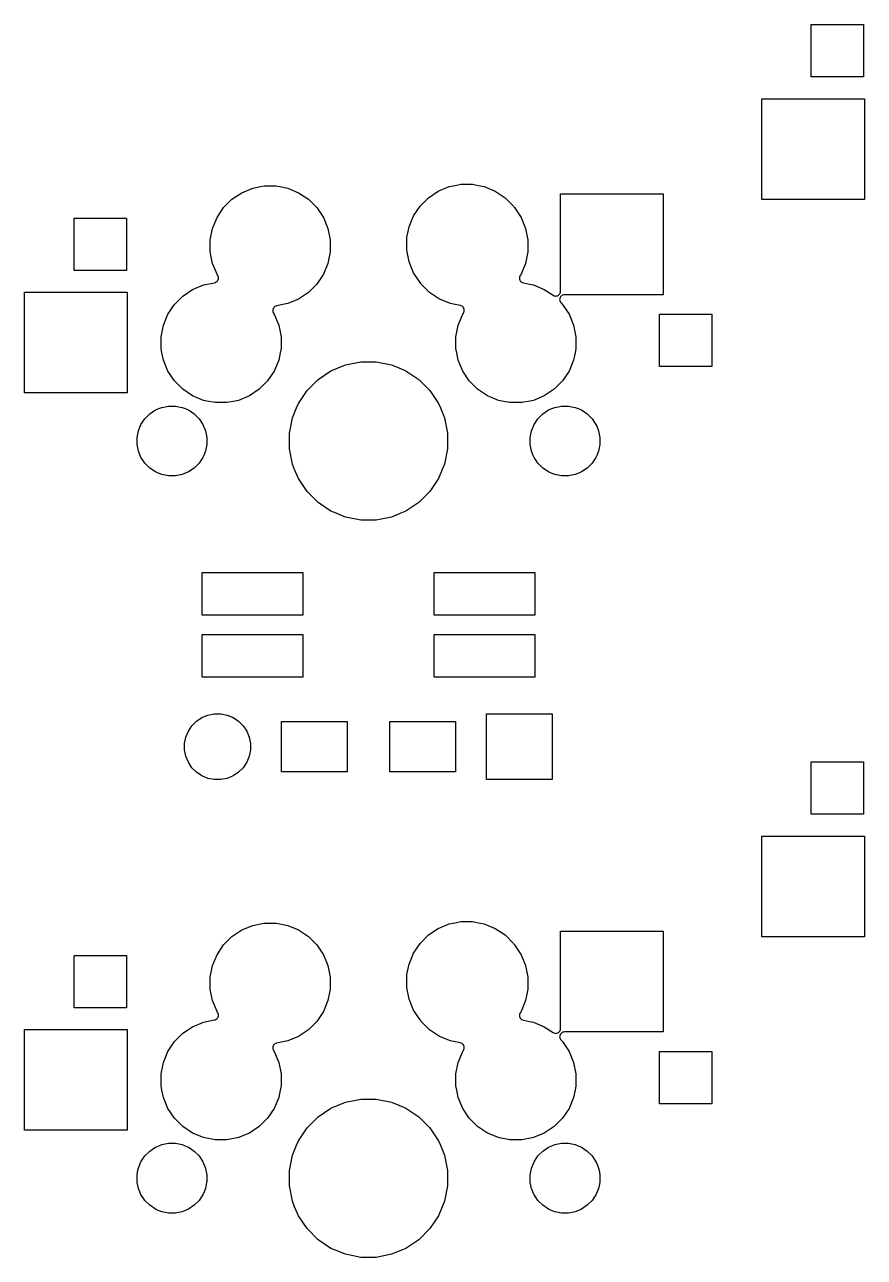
# Model space of a CAD drawing. Extents: x -9 to 124, y -88 to 15.
# Drawn here: x 29.21 to 50.92, y -18.09 to 13.76 of the extents above; entities that cross this region are included whole.
import ezdxf

# ---------------------------------------------------------------- set-up
doc = ezdxf.new("R2010")
doc.units = 0
doc.layers.add('BLACK', color=7, linetype='CONTINUOUS')

msp = doc.modelspace()

# ---------------------------------------------------------------- linework, layer by layer
at = {"layer": 'BLACK', "linetype": 'CONTINUOUS'}
for p, q in [((49.544, 12.404), (49.544, 13.756)), ((49.544, 13.756), (50.896, 13.756)), ((50.896, 13.756), (50.896, 12.404)), ((50.896, 12.404), (49.544, 12.404)), ((48.264, 9.239), (48.264, 11.841)), ((48.264, 11.841), (50.916, 11.841)), ((50.916, 11.841), (50.916, 9.239)), ((35.1076, 9.5314), (35.3087, 9.5714)), ((35.3087, 9.5714), (35.4072, 9.591)), ((35.4072, 9.591), (35.7128, 9.591)), ((35.7128, 9.591), (35.8113, 9.5714)), ((35.8113, 9.5714), (36.0124, 9.5314)), ((39.9053, 9.45448), (40.1876, 9.5714)), ((40.1876, 9.5714), (40.3374, 9.6012)), ((40.3374, 9.6012), (40.4872, 9.631)), ((40.4872, 9.631), (40.7928, 9.631)), ((40.7928, 9.631), (40.9426, 9.6012)), ((40.9426, 9.6012), (41.0924, 9.5714)), ((41.0924, 9.5714), (41.3747, 9.45448)), ((34.3553, 9.02871), (34.5713, 9.24474)), ((34.5713, 9.24474), (34.8253, 9.41448)), ((34.8253, 9.41448), (35.1076, 9.5314)), ((36.0124, 9.5314), (36.2947, 9.41448)), ((36.2947, 9.41448), (36.5487, 9.24474)), ((36.5487, 9.24474), (36.7647, 9.02871)), ((39.4353, 9.0687), (39.6513, 9.28474)), ((39.6513, 9.28474), (39.9053, 9.45448)), ((41.3747, 9.45448), (41.6287, 9.28474)), ((41.6287, 9.28474), (41.8447, 9.0687)), ((43.064, 6.86815), (43.064, 9.381)), ((43.064, 9.381), (45.716, 9.381)), ((45.716, 9.381), (45.716, 6.779)), ((50.916, 9.239), (48.264, 9.239)), ((34.1855, 8.77467), (34.3553, 9.02871)), ((36.7647, 9.02871), (36.9345, 8.77467)), ((39.2655, 8.81467), (39.4353, 9.0687)), ((41.8447, 9.0687), (41.858, 9.0488)), ((41.858, 9.0488), (41.8736, 9.02987)), ((41.8736, 9.02987), (41.8747, 9.02871)), ((41.8747, 9.02871), (42.0445, 8.77467)), ((30.494, 7.404), (30.494, 8.756)), ((30.494, 8.756), (31.846, 8.756)), ((31.846, 8.756), (31.846, 7.404)), ((34.0686, 8.49241), (34.1855, 8.77467)), ((36.9345, 8.77467), (37.0514, 8.49241)), ((39.1486, 8.53241), (39.2655, 8.81467)), ((42.0445, 8.77467), (42.1614, 8.49241)), ((34.009, 8.19276), (34.0686, 8.49241)), ((34.0686, 8.49241), (34.0686, 8.49241)), ((37.0514, 8.49241), (37.0514, 8.49241)), ((37.0514, 8.49241), (37.111, 8.19276)), ((39.095, 8.26307), (39.1251, 8.41448)), ((39.1251, 8.41448), (39.1486, 8.53241)), ((42.1614, 8.49241), (42.1614, 8.49241)), ((42.1614, 8.49241), (42.221, 8.19276)), ((34.009, 7.88724), (34.009, 8.19276)), ((37.111, 8.19276), (37.111, 7.88724)), ((39.089, 8.23276), (39.095, 8.26307)), ((39.089, 7.92724), (39.089, 8.23276)), ((42.221, 8.19276), (42.221, 7.88724)), ((34.0266, 7.79859), (34.009, 7.88724)), ((34.0686, 7.58759), (34.0266, 7.79859)), ((37.0934, 7.79859), (37.0514, 7.58759)), ((37.111, 7.88724), (37.0934, 7.79859)), ((39.1486, 7.62759), (39.089, 7.92724)), ((42.2034, 7.79859), (42.1614, 7.58759)), ((42.221, 7.88724), (42.2034, 7.79859)), ((31.846, 7.404), (30.494, 7.404)), ((34.1855, 7.30533), (34.0686, 7.58759)), ((37.0514, 7.58759), (36.9345, 7.30533)), ((39.2655, 7.34533), (39.1486, 7.62759)), ((39.4353, 7.09129), (39.2655, 7.34533)), ((42.1614, 7.58759), (42.0445, 7.30533)), ((33.5553, 6.91448), (33.8376, 7.0314)), ((33.8376, 7.0314), (34.0377, 7.0712)), ((34.0377, 7.0712), (34.1228, 7.08812)), ((34.1228, 7.08812), (34.1462, 7.09524)), ((34.1462, 7.09524), (34.1678, 7.10679)), ((34.1678, 7.10679), (34.1868, 7.12233)), ((34.1855, 7.30532), (34.1855, 7.30533)), ((34.2023, 7.28017), (34.1855, 7.30532)), ((34.1868, 7.12233), (34.2023, 7.14128)), ((34.2139, 7.25856), (34.2023, 7.28017)), ((34.2023, 7.14128), (34.2139, 7.16289)), ((34.221, 7.23511), (34.2139, 7.25856)), ((34.2139, 7.16289), (34.221, 7.18634)), ((34.2234, 7.21072), (34.221, 7.23511)), ((34.221, 7.18634), (34.2234, 7.21072)), ((36.7647, 7.05129), (36.5487, 6.83526)), ((36.9345, 7.30533), (36.7647, 7.05129)), ((39.4364, 7.09013), (39.4353, 7.09129)), ((39.452, 7.0712), (39.4364, 7.09013)), ((39.4653, 7.05129), (39.452, 7.0712)), ((39.6813, 6.83526), (39.4653, 7.05129)), ((42.0055, 7.22984), (42.0031, 7.20546)), ((42.0031, 7.20546), (42.0055, 7.18107)), ((42.0126, 7.25329), (42.0055, 7.22984)), ((42.0055, 7.18107), (42.0126, 7.15762)), ((42.0241, 7.27489), (42.0126, 7.25329)), ((42.0126, 7.15762), (42.0241, 7.13601)), ((42.0445, 7.30533), (42.0241, 7.27489)), ((42.0241, 7.13601), (42.0397, 7.11707)), ((42.0397, 7.11707), (42.0586, 7.10152)), ((42.0586, 7.10152), (42.0802, 7.08997)), ((42.0802, 7.08997), (42.1037, 7.08286)), ((42.1037, 7.08286), (42.2624, 7.0513)), ((42.2624, 7.0513), (42.3624, 7.0314)), ((42.3624, 7.0314), (42.6447, 6.91448)), ((29.214, 4.239), (29.214, 6.841)), ((29.214, 6.841), (31.866, 6.841)), ((31.866, 6.841), (31.866, 4.239)), ((33.0853, 6.5287), (33.3013, 6.74474)), ((33.3013, 6.74474), (33.5553, 6.91448)), ((36.5487, 6.83526), (36.2947, 6.66552)), ((39.9353, 6.66552), (39.6813, 6.83526)), ((42.6447, 6.91448), (42.8696, 6.76421)), ((42.8696, 6.76421), (42.8912, 6.75267)), ((42.8912, 6.75267), (42.9146, 6.74555)), ((42.9146, 6.74555), (42.939, 6.74315)), ((42.939, 6.74315), (42.9634, 6.74555)), ((42.9634, 6.74555), (42.9868, 6.75267)), ((42.9868, 6.75267), (43.0084, 6.76422)), ((43.0084, 6.76422), (43.0274, 6.77976)), ((43.0274, 6.77976), (43.0429, 6.7987)), ((43.0429, 6.7987), (43.0545, 6.82031)), ((43.0507, 6.70184), (43.0436, 6.67839)), ((43.0623, 6.72345), (43.0507, 6.70184)), ((43.0545, 6.82031), (43.0616, 6.84376)), ((43.0616, 6.84376), (43.064, 6.86815)), ((43.0778, 6.74239), (43.0623, 6.72345)), ((43.0968, 6.75793), (43.0778, 6.74239)), ((43.1184, 6.76948), (43.0968, 6.75793)), ((43.1418, 6.7766), (43.1184, 6.76948)), ((43.1662, 6.779), (43.1418, 6.7766)), ((45.716, 6.779), (43.1662, 6.779)), ((32.9155, 6.27467), (33.0853, 6.5287)), ((35.629, 6.39366), (35.6266, 6.36928)), ((35.6361, 6.41711), (35.629, 6.39366)), ((35.6477, 6.43872), (35.6361, 6.41711)), ((35.6632, 6.45767), (35.6477, 6.43872)), ((35.6822, 6.47321), (35.6632, 6.45767)), ((35.7038, 6.48476), (35.6822, 6.47321)), ((35.7272, 6.49187), (35.7038, 6.48476)), ((35.9259, 6.5314), (35.7272, 6.49187)), ((36.0124, 6.5486), (35.9259, 6.5314)), ((36.2947, 6.66552), (36.0124, 6.5486)), ((40.2176, 6.5486), (39.9353, 6.66552)), ((40.2951, 6.53319), (40.2176, 6.5486)), ((40.4763, 6.49714), (40.2951, 6.53319)), ((40.4998, 6.49003), (40.4763, 6.49714)), ((40.5214, 6.47848), (40.4998, 6.49003)), ((40.5403, 6.46293), (40.5214, 6.47848)), ((40.5559, 6.44399), (40.5403, 6.46293)), ((40.5674, 6.42238), (40.5559, 6.44399)), ((40.5745, 6.39893), (40.5674, 6.42238)), ((40.5769, 6.37454), (40.5745, 6.39893)), ((40.5745, 6.35016), (40.5769, 6.37454)), ((43.0436, 6.67839), (43.0412, 6.654)), ((43.0412, 6.654), (43.0436, 6.62961)), ((43.0436, 6.62961), (43.0507, 6.60617)), ((43.0507, 6.60617), (43.0623, 6.58455)), ((43.0623, 6.58455), (43.0778, 6.56562)), ((43.0778, 6.56562), (43.1147, 6.5287)), ((43.1147, 6.5287), (43.2845, 6.27467)), ((32.7986, 5.99241), (32.9155, 6.27467)), ((35.6266, 6.36928), (35.629, 6.34489)), ((35.629, 6.34489), (35.6361, 6.32144)), ((35.6361, 6.32144), (35.6477, 6.29983)), ((35.6477, 6.29983), (35.6645, 6.27467)), ((35.6645, 6.27467), (35.7814, 5.99241)), ((40.4186, 5.99241), (40.5355, 6.27467)), ((40.5355, 6.27467), (40.5559, 6.30511)), ((40.5559, 6.30511), (40.5674, 6.32671)), ((40.5674, 6.32671), (40.5745, 6.35016)), ((43.2845, 6.27467), (43.4014, 5.99241)), ((45.624, 4.924), (45.624, 6.276)), ((45.624, 6.276), (46.976, 6.276)), ((46.976, 6.276), (46.976, 4.924)), ((32.739, 5.69276), (32.7986, 5.99241)), ((32.7986, 5.99241), (32.7986, 5.99241)), ((35.7814, 5.99241), (35.7814, 5.99241)), ((35.7814, 5.99241), (35.841, 5.69276)), ((40.359, 5.69276), (40.4186, 5.99241)), ((40.4186, 5.99241), (40.4186, 5.99241)), ((43.4014, 5.99241), (43.4014, 5.99241)), ((43.4014, 5.99241), (43.461, 5.69276)), ((32.739, 5.38724), (32.739, 5.69276)), ((35.841, 5.69276), (35.841, 5.38724)), ((40.359, 5.38724), (40.359, 5.69276)), ((43.461, 5.69276), (43.461, 5.38724)), ((32.7614, 5.27467), (32.739, 5.38724)), ((32.7986, 5.08759), (32.7614, 5.27467)), ((35.8186, 5.27467), (35.7814, 5.08759)), ((35.841, 5.38724), (35.8186, 5.27467)), ((40.3814, 5.27467), (40.359, 5.38724)), ((40.4186, 5.08759), (40.3814, 5.27467)), ((43.4386, 5.27467), (43.4014, 5.08759)), ((43.461, 5.38724), (43.4386, 5.27467)), ((32.9155, 4.80533), (32.7986, 5.08759)), ((33.0853, 4.55129), (32.9155, 4.80533)), ((35.6645, 4.80533), (35.4947, 4.55129)), ((35.7814, 5.08759), (35.6645, 4.80533)), ((36.7965, 4.58838), (37.1314, 4.81217)), ((37.1314, 4.81217), (37.3126, 4.88724)), ((37.3126, 4.88724), (37.5035, 4.96632)), ((37.5035, 4.96632), (37.8986, 5.0449)), ((37.8986, 5.0449), (38.3014, 5.0449)), ((38.3014, 5.0449), (38.6965, 4.96632)), ((38.6965, 4.96632), (38.8874, 4.88724)), ((38.8874, 4.88724), (39.0686, 4.81217)), ((39.0686, 4.81217), (39.4035, 4.58838)), ((40.5355, 4.80533), (40.4186, 5.08759)), ((40.7053, 4.55129), (40.5355, 4.80533)), ((43.2845, 4.80533), (43.1147, 4.55129)), ((43.4014, 5.08759), (43.2845, 4.80533)), ((46.976, 4.924), (45.624, 4.924)), ((33.3013, 4.33526), (33.0853, 4.55129)), ((35.4947, 4.55129), (35.2787, 4.33526)), ((36.5116, 4.30355), (36.7965, 4.58838)), ((39.4035, 4.58838), (39.6884, 4.30355)), ((40.9213, 4.33526), (40.7053, 4.55129)), ((43.1147, 4.55129), (42.8987, 4.33526)), ((31.866, 4.239), (29.214, 4.239)), ((33.5553, 4.16552), (33.3013, 4.33526)), ((33.8376, 4.0486), (33.5553, 4.16552)), ((35.0247, 4.16552), (34.7424, 4.0486)), ((35.2787, 4.33526), (35.0247, 4.16552)), ((36.2878, 3.96862), (36.5116, 4.30355)), ((39.6884, 4.30355), (39.9122, 3.96862)), ((41.1753, 4.16552), (40.9213, 4.33526)), ((41.4576, 4.0486), (41.1753, 4.16552)), ((42.6447, 4.16552), (42.3624, 4.0486)), ((42.8987, 4.33526), (42.6447, 4.16552)), ((32.5928, 3.79925), (32.6797, 3.83526)), ((32.6797, 3.83526), (32.7569, 3.86724)), ((32.7569, 3.86724), (32.844, 3.88457)), ((32.844, 3.88457), (32.9312, 3.9019)), ((32.9312, 3.9019), (33.1088, 3.9019)), ((33.1088, 3.9019), (33.196, 3.88457)), ((33.196, 3.88457), (33.2831, 3.86724)), ((33.2831, 3.86724), (33.3603, 3.83526)), ((33.3603, 3.83526), (33.4472, 3.79925)), ((33.9241, 4.0314), (33.8376, 4.0486)), ((34.1372, 3.989), (33.9241, 4.0314)), ((34.4428, 3.989), (34.1372, 3.989)), ((34.6559, 4.0314), (34.4428, 3.989)), ((34.7424, 4.0486), (34.6559, 4.0314)), ((36.1337, 3.59647), (36.2404, 3.854)), ((36.2404, 3.854), (36.2878, 3.96862)), ((39.9122, 3.96862), (39.9596, 3.854)), ((39.9596, 3.854), (40.0663, 3.59647)), ((41.5441, 4.0314), (41.4576, 4.0486)), ((41.7572, 3.989), (41.5441, 4.0314)), ((42.0628, 3.989), (41.7572, 3.989)), ((42.2759, 4.0314), (42.0628, 3.989)), ((42.3624, 4.0486), (42.2759, 4.0314)), ((42.7528, 3.79925), (42.8397, 3.83526)), ((42.8397, 3.83526), (42.9169, 3.86724)), ((42.9169, 3.86724), (43.004, 3.88457)), ((43.004, 3.88457), (43.0912, 3.9019)), ((43.0912, 3.9019), (43.2688, 3.9019)), ((43.2688, 3.9019), (43.356, 3.88457)), ((43.356, 3.88457), (43.4431, 3.86724)), ((43.4431, 3.86724), (43.5203, 3.83526)), ((43.5203, 3.83526), (43.6072, 3.79925)), ((32.2207, 3.42721), (32.3194, 3.57492)), ((32.3194, 3.57493), (32.4451, 3.70055)), ((32.3194, 3.57492), (32.3194, 3.57493)), ((32.4451, 3.70055), (32.5077, 3.74239)), ((32.5077, 3.74239), (32.5928, 3.79925)), ((33.4472, 3.79925), (33.5323, 3.74239)), ((33.5323, 3.74239), (33.5949, 3.70055)), ((33.5949, 3.70055), (33.7206, 3.57493)), ((33.7206, 3.57493), (33.7206, 3.57492)), ((33.7206, 3.57492), (33.8193, 3.42721)), ((36.0551, 3.20141), (36.1337, 3.59647)), ((40.0663, 3.59647), (40.1449, 3.20141)), ((42.3807, 3.42721), (42.4794, 3.57492)), ((42.4794, 3.57493), (42.6051, 3.70055)), ((42.4794, 3.57492), (42.4794, 3.57493)), ((42.6051, 3.70055), (42.6677, 3.74239)), ((42.6677, 3.74239), (42.7528, 3.79925)), ((43.6072, 3.79925), (43.6923, 3.74239)), ((43.6923, 3.74239), (43.7549, 3.70055)), ((43.7549, 3.70055), (43.8806, 3.57493)), ((43.8806, 3.57493), (43.8806, 3.57492)), ((43.8806, 3.57492), (43.9793, 3.42721)), ((32.1181, 3.08883), (32.1528, 3.26307)), ((32.1528, 3.26307), (32.2016, 3.381)), ((32.2016, 3.381), (32.2207, 3.42721)), ((33.8193, 3.42721), (33.8384, 3.381)), ((33.8384, 3.381), (33.8872, 3.26307)), ((33.8872, 3.26307), (33.9219, 3.08883)), ((36.0551, 2.79859), (36.0551, 3.20141)), ((40.1449, 3.20141), (40.1449, 2.79859)), ((42.2781, 3.08883), (42.3128, 3.26307)), ((42.3128, 3.26307), (42.3616, 3.381)), ((42.3616, 3.381), (42.3807, 3.42721)), ((43.9793, 3.42721), (43.9984, 3.381)), ((43.9984, 3.381), (44.0472, 3.26307)), ((44.0472, 3.26307), (44.0819, 3.08883)), ((32.1181, 2.91117), (32.1181, 3.08883)), ((32.1528, 2.73692), (32.1181, 2.91117)), ((33.9219, 2.91117), (33.8872, 2.73692)), ((33.9219, 3.08883), (33.9219, 2.91117)), ((42.2781, 2.91117), (42.2781, 3.08883)), ((42.3128, 2.73692), (42.2781, 2.91117)), ((44.0819, 2.91117), (44.0472, 2.73692)), ((44.0819, 3.08883), (44.0819, 2.91117)), ((32.1981, 2.6275), (32.1528, 2.73692)), ((32.2207, 2.57279), (32.1981, 2.6275)), ((32.2745, 2.49241), (32.2207, 2.57279)), ((33.8193, 2.57279), (33.7655, 2.49241)), ((33.8419, 2.6275), (33.8193, 2.57279)), ((33.8872, 2.73692), (33.8419, 2.6275)), ((36.1337, 2.40353), (36.0551, 2.79859)), ((40.1449, 2.79859), (40.0663, 2.40353)), ((42.3581, 2.6275), (42.3128, 2.73692)), ((42.3807, 2.57279), (42.3581, 2.6275)), ((42.4345, 2.49241), (42.3807, 2.57279)), ((43.9793, 2.57279), (43.9255, 2.49241)), ((44.0019, 2.6275), (43.9793, 2.57279)), ((44.0472, 2.73692), (44.0019, 2.6275)), ((32.3194, 2.42507), (32.2745, 2.49241)), ((32.4451, 2.29945), (32.3194, 2.42507)), ((32.5928, 2.20075), (32.4451, 2.29945)), ((32.4451, 2.29945), (32.4451, 2.29945)), ((33.5949, 2.29945), (33.4472, 2.20075)), ((33.7206, 2.42507), (33.5949, 2.29945)), ((33.5949, 2.29945), (33.5949, 2.29945)), ((33.7655, 2.49241), (33.7206, 2.42507)), ((36.1919, 2.26307), (36.1337, 2.40353)), ((36.2878, 2.03138), (36.1919, 2.26307)), ((40.0081, 2.26307), (39.9122, 2.03138)), ((40.0663, 2.40353), (40.0081, 2.26307)), ((42.4794, 2.42507), (42.4345, 2.49241)), ((42.6051, 2.29945), (42.4794, 2.42507)), ((42.7528, 2.20075), (42.6051, 2.29945)), ((42.6051, 2.29945), (42.6051, 2.29945)), ((43.7549, 2.29945), (43.6072, 2.20075)), ((43.8806, 2.42507), (43.7549, 2.29945)), ((43.7549, 2.29945), (43.7549, 2.29945)), ((43.9255, 2.49241), (43.8806, 2.42507)), ((32.6475, 2.17808), (32.5928, 2.20075)), ((32.7569, 2.13276), (32.6475, 2.17808)), ((32.844, 2.11543), (32.7569, 2.13276)), ((32.9312, 2.0981), (32.844, 2.11543)), ((33.1088, 2.0981), (32.9312, 2.0981)), ((33.196, 2.11543), (33.1088, 2.0981)), ((33.2831, 2.13276), (33.196, 2.11543)), ((33.3925, 2.17808), (33.2831, 2.13276)), ((33.4472, 2.20075), (33.3925, 2.17808)), ((36.5116, 1.69645), (36.2878, 2.03138)), ((39.9122, 2.03138), (39.6884, 1.69645)), ((42.8075, 2.17808), (42.7528, 2.20075)), ((42.9169, 2.13276), (42.8075, 2.17808)), ((43.004, 2.11543), (42.9169, 2.13276)), ((43.0912, 2.0981), (43.004, 2.11543)), ((43.2688, 2.0981), (43.0912, 2.0981)), ((43.356, 2.11543), (43.2688, 2.0981)), ((43.4431, 2.13276), (43.356, 2.11543)), ((43.5525, 2.17808), (43.4431, 2.13276)), ((43.6072, 2.20075), (43.5525, 2.17808)), ((36.7965, 1.41162), (36.5116, 1.69645)), ((39.6884, 1.69645), (39.4035, 1.41162)), ((37.1314, 1.18783), (36.7965, 1.41162)), ((39.4035, 1.41162), (39.0686, 1.18783)), ((37.2625, 1.13351), (37.1314, 1.18783)), ((37.5035, 1.03368), (37.2625, 1.13351)), ((37.8986, 0.9551), (37.5035, 1.03368)), ((38.6965, 1.03368), (38.3014, 0.9551)), ((38.9375, 1.13351), (38.6965, 1.03368)), ((39.0686, 1.18783), (38.9375, 1.13351)), ((38.3014, 0.9551), (37.8986, 0.9551)), ((33.799, -1.501), (33.799, -0.399)), ((33.799, -0.399), (36.401, -0.399)), ((36.401, -0.399), (36.401, -1.501)), ((39.799, -1.501), (39.799, -0.399)), ((39.799, -0.399), (42.401, -0.399)), ((42.401, -0.399), (42.401, -1.501)), ((36.401, -1.501), (33.799, -1.501)), ((42.401, -1.501), (39.799, -1.501)), ((33.799, -3.101), (33.799, -1.999)), ((33.799, -1.999), (36.401, -1.999)), ((36.401, -1.999), (36.401, -3.101)), ((39.799, -3.101), (39.799, -1.999)), ((39.799, -1.999), (42.401, -1.999)), ((42.401, -1.999), (42.401, -3.101)), ((36.401, -3.101), (33.799, -3.101)), ((42.401, -3.101), (39.799, -3.101)), ((33.7969, -4.14585), (33.9518, -4.0817)), ((33.9518, -4.0817), (34.1162, -4.049)), ((34.1162, -4.049), (34.2838, -4.049)), ((34.2838, -4.049), (34.4482, -4.0817)), ((34.4482, -4.0817), (34.6031, -4.14585)), ((41.149, -5.751), (41.149, -4.049)), ((41.149, -4.049), (42.851, -4.049)), ((42.851, -4.049), (42.851, -5.751)), ((33.4459, -4.4969), (33.539, -4.35752)), ((33.539, -4.35752), (33.6575, -4.23898)), ((33.6575, -4.23898), (33.7969, -4.14585)), ((34.6031, -4.14585), (34.7425, -4.23898)), ((34.7425, -4.23898), (34.861, -4.35752)), ((34.861, -4.35752), (34.9541, -4.4969)), ((35.849, -5.551), (35.849, -4.249)), ((35.849, -4.249), (37.551, -4.249)), ((37.551, -4.249), (37.551, -5.551)), ((38.649, -5.551), (38.649, -4.249)), ((38.649, -4.249), (40.351, -4.249)), ((40.351, -4.249), (40.351, -5.551)), ((33.349, -4.81618), (33.3817, -4.65177)), ((33.3817, -4.65177), (33.4459, -4.4969)), ((34.9541, -4.4969), (35.0183, -4.65177)), ((35.0183, -4.65177), (35.051, -4.81618)), ((33.349, -4.98382), (33.349, -4.81618)), ((33.3817, -5.14823), (33.349, -4.98382)), ((35.051, -4.98382), (35.0183, -5.14823)), ((35.051, -4.81618), (35.051, -4.98382)), ((33.4459, -5.3031), (33.3817, -5.14823)), ((33.539, -5.44248), (33.4459, -5.3031)), ((34.9541, -5.3031), (34.861, -5.44248)), ((35.0183, -5.14823), (34.9541, -5.3031)), ((49.544, -6.646), (49.544, -5.294)), ((49.544, -5.294), (50.896, -5.294)), ((50.896, -5.294), (50.896, -6.646)), ((33.6575, -5.56101), (33.539, -5.44248)), ((33.7969, -5.65415), (33.6575, -5.56101)), ((33.9518, -5.7183), (33.7969, -5.65415)), ((34.1162, -5.751), (33.9518, -5.7183)), ((34.4482, -5.7183), (34.2838, -5.751)), ((34.6031, -5.65415), (34.4482, -5.7183)), ((34.7425, -5.56101), (34.6031, -5.65415)), ((34.861, -5.44248), (34.7425, -5.56101)), ((37.551, -5.551), (35.849, -5.551)), ((40.351, -5.551), (38.649, -5.551)), ((34.2838, -5.751), (34.1162, -5.751)), ((42.851, -5.751), (41.149, -5.751)), ((50.896, -6.646), (49.544, -6.646)), ((48.264, -9.811), (48.264, -7.209)), ((48.264, -7.209), (50.916, -7.209)), ((50.916, -7.209), (50.916, -9.811)), ((34.8253, -9.63552), (35.1076, -9.5186)), ((35.1076, -9.5186), (35.3087, -9.4786)), ((35.3087, -9.4786), (35.4072, -9.459)), ((35.4072, -9.459), (35.7128, -9.459)), ((35.7128, -9.459), (35.8113, -9.4786)), ((35.8113, -9.4786), (36.0124, -9.5186)), ((36.0124, -9.5186), (36.2947, -9.63552)), ((39.9053, -9.59552), (40.1876, -9.4786)), ((40.1876, -9.4786), (40.3374, -9.4488)), ((40.3374, -9.4488), (40.4872, -9.419)), ((40.4872, -9.419), (40.7928, -9.419)), ((40.7928, -9.419), (40.9426, -9.4488)), ((40.9426, -9.4488), (41.0924, -9.4786)), ((41.0924, -9.4786), (41.3747, -9.59552)), ((34.3553, -10.0213), (34.5713, -9.80526)), ((34.5713, -9.80526), (34.8253, -9.63552)), ((36.2947, -9.63552), (36.5487, -9.80526)), ((36.5487, -9.80526), (36.7647, -10.0213)), ((39.4353, -9.98129), (39.6513, -9.76526)), ((39.6513, -9.76526), (39.9053, -9.59552)), ((41.3747, -9.59552), (41.6287, -9.76526)), ((41.6287, -9.76526), (41.8447, -9.98129)), ((43.064, -12.1818), (43.064, -9.669)), ((43.064, -9.669), (45.716, -9.669)), ((45.716, -9.669), (45.716, -12.271)), ((50.916, -9.811), (48.264, -9.811)), ((34.1855, -10.2753), (34.3553, -10.0213)), ((36.7647, -10.0213), (36.9345, -10.2753)), ((39.2655, -10.2353), (39.4353, -9.98129)), ((41.8447, -9.98129), (41.858, -10.0012)), ((41.858, -10.0012), (41.8736, -10.0201)), ((41.8736, -10.0201), (41.8747, -10.0213)), ((41.8747, -10.0213), (42.0445, -10.2753)), ((30.494, -11.646), (30.494, -10.294)), ((30.494, -10.294), (31.846, -10.294)), ((31.846, -10.294), (31.846, -11.646)), ((34.0686, -10.5576), (34.1855, -10.2753)), ((36.9345, -10.2753), (37.0514, -10.5576)), ((39.1486, -10.5176), (39.2655, -10.2353)), ((42.0445, -10.2753), (42.1614, -10.5576)), ((34.009, -10.8572), (34.0686, -10.5576)), ((34.0686, -10.5576), (34.0686, -10.5576)), ((37.0514, -10.5576), (37.0514, -10.5576)), ((37.0514, -10.5576), (37.111, -10.8572)), ((39.089, -10.8172), (39.095, -10.7869)), ((39.089, -11.1228), (39.089, -10.8172)), ((39.095, -10.7869), (39.1259, -10.6318)), ((39.1259, -10.6318), (39.1486, -10.5176)), ((42.1614, -10.5576), (42.1614, -10.5576)), ((42.1614, -10.5576), (42.221, -10.8572)), ((34.009, -11.1628), (34.009, -10.8572)), ((37.111, -10.8572), (37.111, -11.1628)), ((39.1486, -11.4224), (39.089, -11.1228)), ((42.221, -10.8572), (42.221, -11.1628)), ((34.0266, -11.2514), (34.009, -11.1628)), ((34.0686, -11.4624), (34.0266, -11.2514)), ((34.1855, -11.7447), (34.0686, -11.4624)), ((37.0514, -11.4624), (36.9345, -11.7447)), ((37.0934, -11.2514), (37.0514, -11.4624)), ((37.111, -11.1628), (37.0934, -11.2514)), ((39.2655, -11.7047), (39.1486, -11.4224)), ((42.1614, -11.4624), (42.0445, -11.7447)), ((42.2034, -11.2514), (42.1614, -11.4624)), ((42.221, -11.1628), (42.2034, -11.2514)), ((31.846, -11.646), (30.494, -11.646)), ((34.2023, -11.7698), (34.1855, -11.7447)), ((34.1855, -11.7447), (34.1855, -11.7447)), ((34.2139, -11.7914), (34.2023, -11.7698)), ((36.9345, -11.7447), (36.7647, -11.9987)), ((39.4353, -11.9587), (39.2655, -11.7047)), ((42.0241, -11.7751), (42.0126, -11.7967)), ((42.0445, -11.7447), (42.0241, -11.7751)), ((33.5553, -12.1355), (33.8376, -12.0186)), ((33.8376, -12.0186), (34.0377, -11.9788)), ((34.0377, -11.9788), (34.1228, -11.9619)), ((34.1228, -11.9619), (34.1462, -11.9548)), ((34.1462, -11.9548), (34.1678, -11.9432)), ((34.1678, -11.9432), (34.1868, -11.9277)), ((34.1868, -11.9277), (34.2023, -11.9087)), ((34.2023, -11.9087), (34.2139, -11.8871)), ((34.221, -11.8149), (34.2139, -11.7914)), ((34.2139, -11.8871), (34.221, -11.8637)), ((34.2234, -11.8393), (34.221, -11.8149)), ((34.221, -11.8637), (34.2234, -11.8393)), ((36.7647, -11.9987), (36.5487, -12.2147)), ((39.4364, -11.9599), (39.4353, -11.9587)), ((39.452, -11.9788), (39.4364, -11.9599)), ((39.4653, -11.9987), (39.452, -11.9788)), ((39.6813, -12.2147), (39.4653, -11.9987)), ((42.0055, -11.8202), (42.0031, -11.8445)), ((42.0031, -11.8445), (42.0055, -11.8689)), ((42.0126, -11.7967), (42.0055, -11.8202)), ((42.0055, -11.8689), (42.0126, -11.8924)), ((42.0126, -11.8924), (42.0241, -11.914)), ((42.0241, -11.914), (42.0397, -11.9329)), ((42.0397, -11.9329), (42.0586, -11.9485)), ((42.0586, -11.9485), (42.0802, -11.96)), ((42.0802, -11.96), (42.1037, -11.9671)), ((42.1037, -11.9671), (42.2624, -11.9987)), ((42.2624, -11.9987), (42.3624, -12.0186)), ((42.3624, -12.0186), (42.6447, -12.1355)), ((29.214, -14.811), (29.214, -12.209)), ((29.214, -12.209), (31.866, -12.209)), ((31.866, -12.209), (31.866, -14.811)), ((33.0853, -12.5213), (33.3013, -12.3053)), ((33.3013, -12.3053), (33.5553, -12.1355)), ((36.2947, -12.3845), (36.0124, -12.5014)), ((36.5487, -12.2147), (36.2947, -12.3845)), ((39.9353, -12.3845), (39.6813, -12.2147)), ((40.2176, -12.5014), (39.9353, -12.3845)), ((42.6447, -12.1355), (42.8696, -12.2858)), ((42.8696, -12.2858), (42.8912, -12.2973)), ((42.8912, -12.2973), (42.9146, -12.3044)), ((42.9146, -12.3044), (42.939, -12.3068)), ((42.939, -12.3068), (42.9634, -12.3044)), ((42.9634, -12.3044), (42.9868, -12.2973)), ((42.9868, -12.2973), (43.0084, -12.2858)), ((43.0084, -12.2858), (43.0274, -12.2702)), ((43.0274, -12.2702), (43.0429, -12.2513)), ((43.0436, -12.3716), (43.0412, -12.396)), ((43.0412, -12.396), (43.0436, -12.4204)), ((43.0429, -12.2513), (43.0545, -12.2297)), ((43.0507, -12.3482), (43.0436, -12.3716)), ((43.0436, -12.4204), (43.0507, -12.4438)), ((43.0623, -12.3266), (43.0507, -12.3482)), ((43.0545, -12.2297), (43.0616, -12.2062)), ((43.0616, -12.2062), (43.064, -12.1818)), ((43.0778, -12.3076), (43.0623, -12.3266)), ((43.0968, -12.2921), (43.0778, -12.3076)), ((43.1184, -12.2805), (43.0968, -12.2921)), ((43.1418, -12.2734), (43.1184, -12.2805)), ((43.1662, -12.271), (43.1418, -12.2734)), ((45.716, -12.271), (43.1662, -12.271)), ((32.9155, -12.7753), (33.0853, -12.5213)), ((35.629, -12.6563), (35.6266, -12.6807)), ((35.6266, -12.6807), (35.629, -12.7051)), ((35.6361, -12.6329), (35.629, -12.6563)), ((35.629, -12.7051), (35.6361, -12.7286)), ((35.6477, -12.6113), (35.6361, -12.6329)), ((35.6361, -12.7286), (35.6477, -12.7502)), ((35.6632, -12.5923), (35.6477, -12.6113)), ((35.6822, -12.5768), (35.6632, -12.5923)), ((35.7038, -12.5652), (35.6822, -12.5768)), ((35.7272, -12.5581), (35.7038, -12.5652)), ((35.9259, -12.5186), (35.7272, -12.5581)), ((36.0124, -12.5014), (35.9259, -12.5186)), ((40.2951, -12.5168), (40.2176, -12.5014)), ((40.4763, -12.5529), (40.2951, -12.5168)), ((40.4998, -12.56), (40.4763, -12.5529)), ((40.5214, -12.5715), (40.4998, -12.56)), ((40.5403, -12.5871), (40.5214, -12.5715)), ((40.5559, -12.606), (40.5403, -12.5871)), ((40.5674, -12.6276), (40.5559, -12.606)), ((40.5559, -12.7449), (40.5674, -12.7233)), ((40.5745, -12.6511), (40.5674, -12.6276)), ((40.5674, -12.7233), (40.5745, -12.6998)), ((40.5769, -12.6755), (40.5745, -12.6511)), ((40.5745, -12.6998), (40.5769, -12.6755)), ((43.0507, -12.4438), (43.0623, -12.4654)), ((43.0623, -12.4654), (43.0778, -12.4844)), ((43.0778, -12.4844), (43.1147, -12.5213)), ((43.1147, -12.5213), (43.2845, -12.7753)), ((32.739, -13.3572), (32.7986, -13.0576)), ((32.7986, -13.0576), (32.9155, -12.7753)), ((32.7986, -13.0576), (32.7986, -13.0576)), ((35.6477, -12.7502), (35.6645, -12.7753)), ((35.6645, -12.7753), (35.7814, -13.0576)), ((35.7814, -13.0576), (35.7814, -13.0576)), ((35.7814, -13.0576), (35.841, -13.3572)), ((40.359, -13.3572), (40.4186, -13.0576)), ((40.4186, -13.0576), (40.5355, -12.7753)), ((40.4186, -13.0576), (40.4186, -13.0576)), ((40.5355, -12.7753), (40.5559, -12.7449)), ((43.2845, -12.7753), (43.4014, -13.0576)), ((43.4014, -13.0576), (43.4014, -13.0576)), ((43.4014, -13.0576), (43.461, -13.3572)), ((45.624, -14.126), (45.624, -12.774)), ((45.624, -12.774), (46.976, -12.774)), ((46.976, -12.774), (46.976, -14.126)), ((32.739, -13.6628), (32.739, -13.3572)), ((35.841, -13.3572), (35.841, -13.6628)), ((40.359, -13.6628), (40.359, -13.3572)), ((43.461, -13.3572), (43.461, -13.6628)), ((32.7614, -13.7753), (32.739, -13.6628)), ((35.841, -13.6628), (35.8186, -13.7753)), ((40.3814, -13.7753), (40.359, -13.6628)), ((43.461, -13.6628), (43.4386, -13.7753)), ((32.7986, -13.9624), (32.7614, -13.7753)), ((32.9155, -14.2447), (32.7986, -13.9624)), ((35.7814, -13.9624), (35.6645, -14.2447)), ((35.8186, -13.7753), (35.7814, -13.9624)), ((37.5035, -14.0837), (37.8986, -14.0051)), ((37.8986, -14.0051), (38.3014, -14.0051)), ((38.3014, -14.0051), (38.6965, -14.0837)), ((40.4186, -13.9624), (40.3814, -13.7753)), ((40.5355, -14.2447), (40.4186, -13.9624)), ((43.4014, -13.9624), (43.2845, -14.2447)), ((43.4386, -13.7753), (43.4014, -13.9624)), ((33.0853, -14.4987), (32.9155, -14.2447)), ((35.6645, -14.2447), (35.4947, -14.4987)), ((36.7965, -14.4616), (37.1314, -14.2378)), ((37.1314, -14.2378), (37.3126, -14.1628)), ((37.3126, -14.1628), (37.5035, -14.0837)), ((38.6965, -14.0837), (38.8874, -14.1628)), ((38.8874, -14.1628), (39.0686, -14.2378)), ((39.0686, -14.2378), (39.4035, -14.4616)), ((40.7053, -14.4987), (40.5355, -14.2447)), ((43.2845, -14.2447), (43.1147, -14.4987)), ((46.976, -14.126), (45.624, -14.126)), ((33.3013, -14.7147), (33.0853, -14.4987)), ((35.4947, -14.4987), (35.2787, -14.7147)), ((36.5116, -14.7465), (36.7965, -14.4616)), ((39.4035, -14.4616), (39.6884, -14.7465)), ((40.9213, -14.7147), (40.7053, -14.4987)), ((43.1147, -14.4987), (42.8987, -14.7147)), ((31.866, -14.811), (29.214, -14.811)), ((33.5553, -14.8845), (33.3013, -14.7147)), ((33.8376, -15.0014), (33.5553, -14.8845)), ((35.0247, -14.8845), (34.7424, -15.0014)), ((35.2787, -14.7147), (35.0247, -14.8845)), ((36.2878, -15.0814), (36.5116, -14.7465)), ((39.6884, -14.7465), (39.9122, -15.0814)), ((41.1753, -14.8845), (40.9213, -14.7147)), ((41.4576, -15.0014), (41.1753, -14.8845)), ((42.6447, -14.8845), (42.3624, -15.0014)), ((42.8987, -14.7147), (42.6447, -14.8845)), ((32.5077, -15.3076), (32.5928, -15.2507)), ((32.5928, -15.2507), (32.6797, -15.2147)), ((32.6797, -15.2147), (32.7569, -15.1828)), ((32.7569, -15.1828), (32.844, -15.1654)), ((32.844, -15.1654), (32.9312, -15.1481)), ((32.9312, -15.1481), (33.1088, -15.1481)), ((33.1088, -15.1481), (33.196, -15.1654)), ((33.196, -15.1654), (33.2831, -15.1828)), ((33.2831, -15.1828), (33.3603, -15.2147)), ((33.3603, -15.2147), (33.4472, -15.2507)), ((33.4472, -15.2507), (33.5323, -15.3076)), ((33.8697, -15.0078), (33.8376, -15.0014)), ((34.1372, -15.061), (33.8697, -15.0078)), ((34.4428, -15.061), (34.1372, -15.061)), ((34.7103, -15.0078), (34.4428, -15.061)), ((34.7424, -15.0014), (34.7103, -15.0078)), ((36.1337, -15.4535), (36.2404, -15.196)), ((36.2404, -15.196), (36.2878, -15.0814)), ((39.9122, -15.0814), (39.9596, -15.196)), ((39.9596, -15.196), (40.0663, -15.4535)), ((41.4897, -15.0078), (41.4576, -15.0014)), ((41.7572, -15.061), (41.4897, -15.0078)), ((42.0628, -15.061), (41.7572, -15.061)), ((42.3303, -15.0078), (42.0628, -15.061)), ((42.3624, -15.0014), (42.3303, -15.0078)), ((42.6677, -15.3076), (42.7528, -15.2507)), ((42.7528, -15.2507), (42.8397, -15.2147)), ((42.8397, -15.2147), (42.9169, -15.1828)), ((42.9169, -15.1828), (43.004, -15.1654)), ((43.004, -15.1654), (43.0912, -15.1481)), ((43.0912, -15.1481), (43.2688, -15.1481)), ((43.2688, -15.1481), (43.356, -15.1654)), ((43.356, -15.1654), (43.4431, -15.1828)), ((43.4431, -15.1828), (43.5203, -15.2147)), ((43.5203, -15.2147), (43.6072, -15.2507)), ((43.6072, -15.2507), (43.6923, -15.3076)), ((32.2207, -15.6228), (32.3194, -15.4751)), ((32.3194, -15.4751), (32.4451, -15.3494)), ((32.3194, -15.4751), (32.3194, -15.4751)), ((32.4451, -15.3494), (32.5077, -15.3076)), ((33.5323, -15.3076), (33.5949, -15.3494)), ((33.5949, -15.3494), (33.7206, -15.4751)), ((33.7206, -15.4751), (33.7206, -15.4751)), ((33.7206, -15.4751), (33.8193, -15.6228)), ((36.0551, -15.8486), (36.1337, -15.4535)), ((40.0663, -15.4535), (40.1449, -15.8486)), ((42.3807, -15.6228), (42.4794, -15.4751)), ((42.4794, -15.4751), (42.6051, -15.3494)), ((42.4794, -15.4751), (42.4794, -15.4751)), ((42.6051, -15.3494), (42.6677, -15.3076)), ((43.6923, -15.3076), (43.7549, -15.3494)), ((43.7549, -15.3494), (43.8806, -15.4751)), ((43.8806, -15.4751), (43.8806, -15.4751)), ((43.8806, -15.4751), (43.9793, -15.6228)), ((32.1181, -15.9612), (32.1414, -15.844)), ((32.1414, -15.844), (32.1528, -15.7869)), ((32.1528, -15.7869), (32.2016, -15.669)), ((32.2016, -15.669), (32.2207, -15.6228)), ((33.8193, -15.6228), (33.8384, -15.669)), ((33.8384, -15.669), (33.8872, -15.7869)), ((33.8872, -15.7869), (33.8986, -15.844)), ((33.8986, -15.844), (33.9219, -15.9612)), ((36.0551, -16.2514), (36.0551, -15.8486)), ((40.1449, -15.8486), (40.1449, -16.2514)), ((42.2781, -15.9612), (42.3014, -15.844)), ((42.3014, -15.844), (42.3128, -15.7869)), ((42.3128, -15.7869), (42.3616, -15.669)), ((42.3616, -15.669), (42.3807, -15.6228)), ((43.9793, -15.6228), (43.9984, -15.669)), ((43.9984, -15.669), (44.0472, -15.7869)), ((44.0472, -15.7869), (44.0586, -15.844)), ((44.0586, -15.844), (44.0819, -15.9612)), ((32.1181, -16.1388), (32.1181, -15.9612)), ((32.1218, -16.1574), (32.1181, -16.1388)), ((32.1528, -16.3131), (32.1218, -16.1574)), ((33.9182, -16.1574), (33.8872, -16.3131)), ((33.9219, -16.1388), (33.9182, -16.1574)), ((33.9219, -15.9612), (33.9219, -16.1388)), ((42.2781, -16.1388), (42.2781, -15.9612)), ((42.2818, -16.1574), (42.2781, -16.1388)), ((42.3128, -16.3131), (42.2818, -16.1574)), ((44.0782, -16.1574), (44.0472, -16.3131)), ((44.0819, -16.1388), (44.0782, -16.1574)), ((44.0819, -15.9612), (44.0819, -16.1388)), ((32.1888, -16.4002), (32.1528, -16.3131)), ((32.2207, -16.4772), (32.1888, -16.4002)), ((32.2745, -16.5576), (32.2207, -16.4772)), ((32.3194, -16.6249), (32.2745, -16.5576)), ((33.7655, -16.5576), (33.7206, -16.6249)), ((33.8193, -16.4772), (33.7655, -16.5576)), ((33.8512, -16.4002), (33.8193, -16.4772)), ((33.8872, -16.3131), (33.8512, -16.4002)), ((36.1337, -16.6465), (36.0551, -16.2514)), ((40.1449, -16.2514), (40.0663, -16.6465)), ((42.3488, -16.4002), (42.3128, -16.3131)), ((42.3807, -16.4772), (42.3488, -16.4002)), ((42.4345, -16.5576), (42.3807, -16.4772)), ((42.4794, -16.6249), (42.4345, -16.5576)), ((43.9255, -16.5576), (43.8806, -16.6249)), ((43.9793, -16.4772), (43.9255, -16.5576)), ((44.0112, -16.4002), (43.9793, -16.4772)), ((44.0472, -16.3131), (44.0112, -16.4002)), ((32.4451, -16.7506), (32.3194, -16.6249)), ((32.5928, -16.8493), (32.4451, -16.7506)), ((32.4451, -16.7506), (32.4451, -16.7506)), ((32.6475, -16.8719), (32.5928, -16.8493)), ((32.7569, -16.9172), (32.6475, -16.8719)), ((33.3925, -16.8719), (33.2831, -16.9172)), ((33.4472, -16.8493), (33.3925, -16.8719)), ((33.5949, -16.7506), (33.4472, -16.8493)), ((33.7206, -16.6249), (33.5949, -16.7506)), ((33.5949, -16.7506), (33.5949, -16.7506)), ((36.1919, -16.7869), (36.1337, -16.6465)), ((36.2878, -17.0186), (36.1919, -16.7869)), ((40.0081, -16.7869), (39.9122, -17.0186)), ((40.0663, -16.6465), (40.0081, -16.7869)), ((42.6051, -16.7506), (42.4794, -16.6249)), ((42.7528, -16.8493), (42.6051, -16.7506)), ((42.6051, -16.7506), (42.6051, -16.7506)), ((42.8075, -16.8719), (42.7528, -16.8493)), ((42.9169, -16.9172), (42.8075, -16.8719)), ((43.5525, -16.8719), (43.4431, -16.9172)), ((43.6072, -16.8493), (43.5525, -16.8719)), ((43.7549, -16.7506), (43.6072, -16.8493)), ((43.8806, -16.6249), (43.7549, -16.7506)), ((43.7549, -16.7506), (43.7549, -16.7506)), ((32.844, -16.9346), (32.7569, -16.9172)), ((32.9312, -16.9519), (32.844, -16.9346)), ((33.1088, -16.9519), (32.9312, -16.9519)), ((33.196, -16.9346), (33.1088, -16.9519)), ((33.2831, -16.9172), (33.196, -16.9346)), ((36.5116, -17.3535), (36.2878, -17.0186)), ((39.9122, -17.0186), (39.6884, -17.3535)), ((43.004, -16.9346), (42.9169, -16.9172)), ((43.0912, -16.9519), (43.004, -16.9346)), ((43.2688, -16.9519), (43.0912, -16.9519)), ((43.356, -16.9346), (43.2688, -16.9519)), ((43.4431, -16.9172), (43.356, -16.9346)), ((36.7965, -17.6384), (36.5116, -17.3535)), ((39.6884, -17.3535), (39.4035, -17.6384)), ((37.1314, -17.8622), (36.7965, -17.6384)), ((39.4035, -17.6384), (39.0686, -17.8622)), ((37.2643, -17.9172), (37.1314, -17.8622)), ((37.5035, -18.0163), (37.2643, -17.9172)), ((37.8986, -18.0949), (37.5035, -18.0163)), ((38.3014, -18.0949), (37.8986, -18.0949)), ((38.6965, -18.0163), (38.3014, -18.0949)), ((38.9357, -17.9172), (38.6965, -18.0163)), ((39.0686, -17.8622), (38.9357, -17.9172))]:
    msp.add_line(p, q, dxfattribs=at)

doc.saveas('drawing.dxf')
